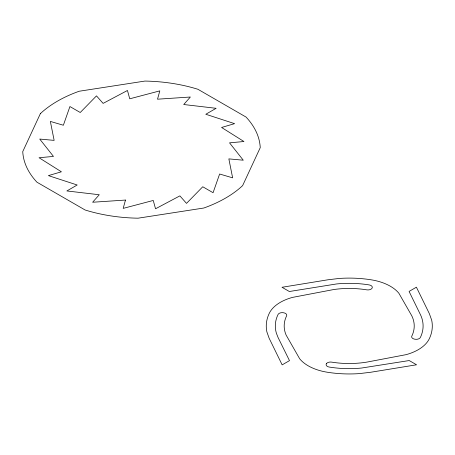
<?xml version="1.0" encoding="UTF-8"?>
<svg xmlns="http://www.w3.org/2000/svg" width="455" height="455" viewBox="0 0 455 455"><rect width="100%" height="100%" fill="white"/><g stroke="black" fill="none" stroke-linecap="round" stroke-linejoin="round"><path stroke-width="0.68" d="M125.472 200.063L123.191 208.384L153.25 200.456L155.536 208.777L179.879 195.872L186.505 203.379L202.754 186.76L213.071 192.715L219.629 174.015L232.63 177.837L228.854 158.88L243.266 160.2L229.53 142.842L243.943 141.522L221.585 127.468L234.592 123.646L205.808 114.262L216.125 108.307L183.729 104.519L190.355 97.017L157.521 99.196L159.802 90.875L129.738 98.803L127.457 90.482L103.114 103.387L96.488 95.88L80.239 112.499L69.922 106.544L63.364 125.244L50.363 121.422L54.139 140.379L39.727 139.059L53.462 156.418L39.05 157.737L61.402 171.791L48.401 175.613L77.185 184.997L66.868 190.952L99.264 194.74L92.638 202.242L125.472 200.063M40.37 113.636L22.75 151.606A118.795 68.586 0 0 0 36.946 182.199L85.091 209.988A118.795 68.586 0 0 0 138.07 218.19L203.834 208.015A118.795 68.586 0 0 0 242.623 185.623L260.243 147.653A118.795 68.586 0 0 0 246.047 117.06L197.902 89.271A118.795 68.586 0 0 0 144.917 81.07L79.159 91.245A118.795 68.586 0 0 0 40.37 113.636M326.417 363.71L326.337 363.835A4.322 2.497 0 0 0 329.249 367.06A73.886 42.656 0 0 0 361.48 368.049L409.227 360.548L416.558 364.785L370.831 372.236L359.495 373.595A82.941 47.883 0 0 1 327.281 372.23A43.197 24.94 0 0 1 299.68 358.79L286.149 335.125A65.014 37.538 0 0 1 286.604 315.855A4.322 2.497 0 0 0 283.869 312.824L283.653 312.778A4.322 2.497 0 0 0 278.068 314.462A73.886 42.656 0 0 0 276.43 333.344L278.102 337.576L289.488 360.639L282.157 364.87L269.121 338.19L266.892 331.923A82.941 47.883 0 0 1 269.263 313.324A43.197 24.94 0 0 1 292.537 297.388L333.987 289.494A65.014 37.538 0 0 1 366.758 289.841A4.322 2.497 0 0 0 372.002 288.265L372.076 288.134A4.322 2.497 0 0 0 369.164 284.915A73.886 42.656 0 0 0 336.512 283.96L289.34 291.507L282.009 287.276L327.736 279.819L339.072 278.46A82.941 47.883 0 0 1 371.286 279.825A43.197 24.94 0 0 1 398.887 293.265L411.775 315.787A65.014 37.538 0 0 1 411.809 336.12A4.322 2.497 0 0 0 414.545 339.146L414.767 339.191A4.322 2.497 0 0 0 420.346 337.508A73.886 42.656 0 0 0 419.908 313.592L409.079 291.422L416.41 287.185L429.349 313.643L431.676 320.132A82.941 47.883 0 0 1 429.31 338.73A43.197 24.94 0 0 1 406.031 354.667L366.878 362.106A65.014 37.538 0 0 1 331.661 362.129A4.322 2.497 0 0 0 326.417 363.71"/></g></svg>
